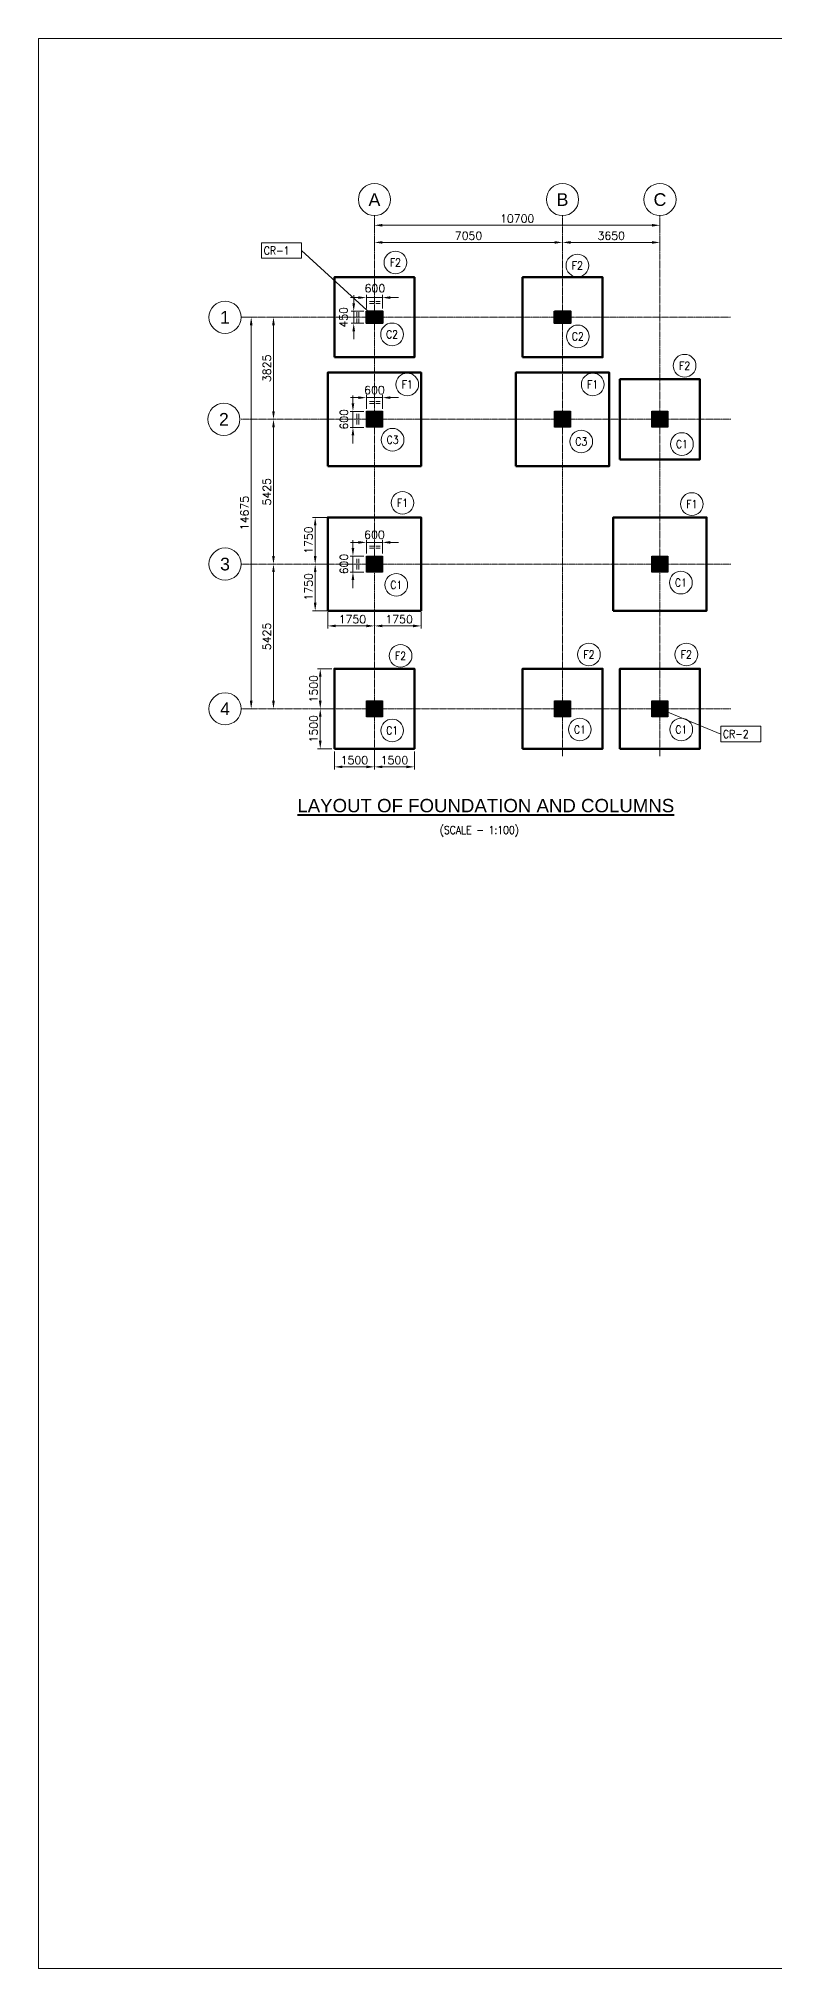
# Model space of a CAD drawing. Header units: millimetres. Extents: x 354711 to 502043, y 26539 to 98876.
# Drawn here: x 354711 to 382286, y 26539 to 98876 of the extents above; entities that cross this region are included whole.
import ezdxf
from ezdxf.enums import TextEntityAlignment as Align

# ---------------------------------------------------------------- set-up
doc = ezdxf.new("R2010")
doc.units = ezdxf.units.MM
doc.header["$LTSCALE"] = 15
doc.linetypes.add('CENTER2', pattern=[1.125, 0.75, -0.125, 0.125, -0.125])
doc.layers.add('S-ANNO-TEXT-T250', color=3, linetype='Continuous')
doc.layers.add('S-CON4', color=4, linetype='Continuous')
for name, color, linetype, lineweight in [('S-ANNO-TEXT-T300', 3, 'Continuous', 30), ('S-ANNO-TEXT-T400', 4, 'Continuous', 40), ('S-COLS-CON4', 4, 'Continuous', 40), ('S-FOUN-FOOT', 4, 'Continuous', 50), ('S-GRID-LINE', 1, 'CENTER2', 18), ('S-PLAN-CON2', 1, 'Continuous', 20), ('S_DIM', 1, 'Continuous', 20), ('S_GRID CIRCLE', 1, 'Continuous', 20), ('S_GRID TEXT', 3, 'Continuous', 30), ('S_OUTER THIN LINES', 5, 'Continuous', 13), ('S_SOLID HATCH', 253, 'Continuous', 15)]:
    doc.layers.add(name, color=color, linetype=linetype, lineweight=lineweight)
doc.styles.add('ARIAL', font='arial.ttf')
doc.styles.add('Romans', font='simplex.shx')
doc.dimstyles.new('MRF_100', dxfattribs={"dimscale": 100, "dimtxt": 3, "dimasz": 3, "dimexe": 1, "dimexo": 1, "dimgap": 1, "dimtad": 1, "dimdec": 0, "dimzin": 1, "dimdsep": 46, "dimtxsty": 'Romans', "dimcen": -3, "dimdle": 1, "dimclrd": 256, "dimclre": 256, "dimclrt": 3, "dimadec": 0, "dimazin": 0, "dimtfac": 1, "dimtdec": 0, "dimtofl": 0, "dimtmove": 0, "dimatfit": 3, "dimfxl": 1, "dimtvp": 2, "dimtolj": 1, "dimtzin": 0, "dimlwd": -1, "dimlwe": -1, "dimarcsym": 0})

# ---------------------------------------------------------------- blocks, each defined once
blk = doc.blocks.new('*D269')
at = {"layer": 'S_DIM', "transparency": 16777216}
for p, q in [((365547, 80929), (364977, 80929)), ((365077, 80629), (365077, 79479)), ((365660, 79179), (364977, 79179))]:
    blk.add_line(p, q, dxfattribs=at)
for points in [[(365027, 80629), (365127, 80629), (365077, 80929)], [(365027, 79479), (365127, 79479), (365077, 79179)]]:
    blk.add_solid(points, dxfattribs=at)
at = {"layer": 'S_DIM', "color": 3, "transparency": 16777216, "insert": (364827, 80079), "char_height": 300, "attachment_point": 5, "rotation": 90, "style": 'Romans'}
blk.add_mtext('\\A1;1750', dxfattribs=at)
blk = doc.blocks.new('*D270')
at = {"layer": 'S_DIM', "transparency": 16777216}
for p, q in [((365660, 79179), (364977, 79179)), ((365077, 77729), (365077, 78879)), ((365547, 77429), (364977, 77429))]:
    blk.add_line(p, q, dxfattribs=at)
for points in [[(365027, 78879), (365127, 78879), (365077, 79179)], [(365027, 77729), (365127, 77729), (365077, 77429)]]:
    blk.add_solid(points, dxfattribs=at)
at = {"layer": 'S_DIM', "color": 3, "transparency": 16777216, "insert": (364827, 78329), "char_height": 300, "attachment_point": 5, "rotation": 90, "style": 'Romans'}
blk.add_mtext('\\A1;1750', dxfattribs=at)
blk = doc.blocks.new('S_GRID BUBBLE')
at = {"layer": 'S_GRID CIRCLE'}
blk.add_circle((0, 0), 0.237, dxfattribs=at)
at = {"layer": 'S_GRID TEXT', "style": 'ARIAL', "flags": 8}
blk.add_attdef('00', text='', height=0.188, dxfattribs=at).set_placement((0, 0), align=Align.MIDDLE_CENTER)
blk = doc.blocks.new('*D311')
at = {"layer": 'S_DIM', "transparency": 16777216}
for p, q in [((-3672, 0), (-3884, 0)), ((-3784, -300), (-3784, -3525)), ((-3672, -3825), (-3884, -3825))]:
    blk.add_line(p, q, dxfattribs=at)
for points in [[(-3834, -300), (-3734, -300), (-3784, 0)], [(-3834, -3525), (-3734, -3525), (-3784, -3825)]]:
    blk.add_solid(points, dxfattribs=at)
at = {"layer": 'S_DIM', "color": 3, "transparency": 16777216, "insert": (-4034, -1913), "char_height": 300, "width": 302.8, "attachment_point": 5, "rotation": 90, "style": 'Romans'}
blk.add_mtext('\\A1;3825', dxfattribs=at)
blk = doc.blocks.new('*D312')
at = {"layer": 'S_DIM', "transparency": 16777216}
for p, q in [((-3672, -3825), (-3884, -3825)), ((-3784, -4125), (-3784, -8950)), ((-3672, -9250), (-3884, -9250))]:
    blk.add_line(p, q, dxfattribs=at)
for points in [[(-3834, -4125), (-3734, -4125), (-3784, -3825)], [(-3834, -8950), (-3734, -8950), (-3784, -9250)]]:
    blk.add_solid(points, dxfattribs=at)
at = {"layer": 'S_DIM', "color": 3, "transparency": 16777216, "insert": (-4034, -6538), "char_height": 300, "width": 302.8, "attachment_point": 5, "rotation": 90, "style": 'Romans'}
blk.add_mtext('\\A1;5425', dxfattribs=at)
blk = doc.blocks.new('*D313')
at = {"layer": 'S_DIM', "transparency": 16777216}
for p, q in [((-3672, -9250), (-3884, -9250)), ((-3784, -9550), (-3784, -14375)), ((-3672, -14675), (-3884, -14675))]:
    blk.add_line(p, q, dxfattribs=at)
for points in [[(-3834, -9550), (-3734, -9550), (-3784, -9250)], [(-3834, -14375), (-3734, -14375), (-3784, -14675)]]:
    blk.add_solid(points, dxfattribs=at)
at = {"layer": 'S_DIM', "color": 3, "transparency": 16777216, "insert": (-4034, -11963), "char_height": 300, "width": 302.8, "attachment_point": 5, "rotation": 90, "style": 'Romans'}
blk.add_mtext('\\A1;5425', dxfattribs=at)
blk = doc.blocks.new('*D314')
at = {"layer": 'S_DIM', "transparency": 16777216}
for p, q in [((0, 3561), (0, 3349)), ((300, 3449), (10400, 3449)), ((10700, 3561), (10700, 3349))]:
    blk.add_line(p, q, dxfattribs=at)
for points in [[(300, 3499), (300, 3399), (0, 3449)], [(10400, 3499), (10400, 3399), (10700, 3449)]]:
    blk.add_solid(points, dxfattribs=at)
at = {"layer": 'S_DIM', "color": 3, "transparency": 16777216, "insert": (5350, 3699), "char_height": 300, "width": 378.5, "attachment_point": 5, "style": 'Romans'}
blk.add_mtext('\\A1;10700', dxfattribs=at)
blk = doc.blocks.new('*D315')
at = {"layer": 'S_DIM', "transparency": 16777216}
for p, q in [((0, 2918), (0, 2706)), ((7050, 2918), (7050, 2706)), ((300, 2806), (6750, 2806))]:
    blk.add_line(p, q, dxfattribs=at)
for points in [[(300, 2856), (300, 2756), (0, 2806)], [(6750, 2856), (6750, 2756), (7050, 2806)]]:
    blk.add_solid(points, dxfattribs=at)
at = {"layer": 'S_DIM', "color": 3, "transparency": 16777216, "insert": (3525, 3056), "char_height": 300, "width": 302.8, "attachment_point": 5, "style": 'Romans'}
blk.add_mtext('\\A1;7050', dxfattribs=at)
blk = doc.blocks.new('*D316')
at = {"layer": 'S_DIM', "transparency": 16777216}
for p, q in [((7050, 2918), (7050, 2706)), ((10700, 2918), (10700, 2706)), ((7350, 2806), (10400, 2806))]:
    blk.add_line(p, q, dxfattribs=at)
for points in [[(7350, 2856), (7350, 2756), (7050, 2806)], [(10400, 2856), (10400, 2756), (10700, 2806)]]:
    blk.add_solid(points, dxfattribs=at)
at = {"layer": 'S_DIM', "color": 3, "transparency": 16777216, "insert": (8875, 3056), "char_height": 300, "width": 302.8, "attachment_point": 5, "style": 'Romans'}
blk.add_mtext('\\A1;3650', dxfattribs=at)
blk = doc.blocks.new('*D317')
at = {"layer": 'S_DIM', "transparency": 16777216}
for p, q in [((-4507, 0), (-4719, 0)), ((-4619, -300), (-4619, -14375)), ((-4507, -14675), (-4719, -14675))]:
    blk.add_line(p, q, dxfattribs=at)
for points in [[(-4669, -300), (-4569, -300), (-4619, 0)], [(-4669, -14375), (-4569, -14375), (-4619, -14675)]]:
    blk.add_solid(points, dxfattribs=at)
at = {"layer": 'S_DIM', "color": 3, "transparency": 16777216, "insert": (-4869, -7338), "char_height": 300, "width": 302.8, "attachment_point": 5, "rotation": 90, "style": 'Romans'}
blk.add_mtext('\\A1;14675', dxfattribs=at)
blk = doc.blocks.new('C1')
at = {"layer": 'S_SOLID HATCH'}
h = blk.add_hatch(color=256, dxfattribs=at)
h.dxf.hatch_style = 1
h.paths.add_polyline_path([(442209, 195463), (442809, 195463), (442809, 194863), (442209, 194863)])
at = {"layer": 'S-CON4'}
blk.add_lwpolyline([(442209, 195463), (442809, 195463), (442809, 194863), (442209, 194863)], close=True, dxfattribs=at)
blk = doc.blocks.new('A$C776C0CFA')
at = {"layer": 'S_SOLID HATCH'}
h = blk.add_hatch(color=256, dxfattribs=at)
h.dxf.hatch_style = 1
h.paths.add_polyline_path([(0, 450), (600, 450), (600, 0), (0, 0)])
blk.add_lwpolyline([(0, 450), (600, 450), (600, 0), (0, 0)], close=True)
blk = doc.blocks.new('*D285')
at = {"layer": 'S_DIM', "transparency": 16777216}
for p, q in [((367297, 77479), (367297, 76761)), ((365547, 77379), (365547, 76761)), ((365847, 76861), (366997, 76861))]:
    blk.add_line(p, q, dxfattribs=at)
for points in [[(365847, 76911), (365847, 76811), (365547, 76861)], [(366997, 76911), (366997, 76811), (367297, 76861)]]:
    blk.add_solid(points, dxfattribs=at)
at = {"layer": 'S_DIM', "color": 3, "transparency": 16777216, "insert": (366472, 77111), "char_height": 300, "attachment_point": 5, "style": 'Romans'}
blk.add_mtext('\\A1;1750', dxfattribs=at)
blk = doc.blocks.new('*D286')
at = {"layer": 'S_DIM', "transparency": 16777216}
for p, q in [((367297, 77479), (367297, 76761)), ((368747, 76861), (367597, 76861)), ((369047, 77379), (369047, 76761))]:
    blk.add_line(p, q, dxfattribs=at)
for points in [[(367597, 76911), (367597, 76811), (367297, 76861)], [(368747, 76911), (368747, 76811), (369047, 76861)]]:
    blk.add_solid(points, dxfattribs=at)
at = {"layer": 'S_DIM', "color": 3, "transparency": 16777216, "insert": (368222, 77111), "char_height": 300, "attachment_point": 5, "style": 'Romans'}
blk.add_mtext('\\A1;1750', dxfattribs=at)
blk = doc.blocks.new('F6-1800X1800')
blk.add_lwpolyline([(-1500, -1500), (1500, -1500), (1500, 1500), (-1500, 1500)], close=True)
blk = doc.blocks.new('F1')
blk.add_lwpolyline([(372687, -35915), (376187, -35915), (376187, -32415), (372687, -32415)], close=True)
blk = doc.blocks.new('*D293')
at = {"layer": 'S_DIM', "transparency": 16777216}
for p, q in [((365697, 75254), (365166, 75254)), ((365266, 74954), (365266, 74054)), ((365697, 73754), (365166, 73754))]:
    blk.add_line(p, q, dxfattribs=at)
for points in [[(365216, 74954), (365316, 74954), (365266, 75254)], [(365216, 74054), (365316, 74054), (365266, 73754)]]:
    blk.add_solid(points, dxfattribs=at)
at = {"layer": 'S_DIM', "color": 3, "transparency": 16777216, "insert": (365016, 74504), "char_height": 300, "attachment_point": 5, "rotation": 90, "style": 'Romans'}
blk.add_mtext('\\A1;1500', dxfattribs=at)
blk = doc.blocks.new('*D294')
at = {"layer": 'S_DIM', "transparency": 16777216}
for p, q in [((365697, 73754), (365166, 73754)), ((365266, 72554), (365266, 73454)), ((365697, 72254), (365166, 72254))]:
    blk.add_line(p, q, dxfattribs=at)
for points in [[(365216, 73454), (365316, 73454), (365266, 73754)], [(365216, 72554), (365316, 72554), (365266, 72254)]]:
    blk.add_solid(points, dxfattribs=at)
at = {"layer": 'S_DIM', "color": 3, "transparency": 16777216, "insert": (365016, 73004), "char_height": 300, "attachment_point": 5, "rotation": 90, "style": 'Romans'}
blk.add_mtext('\\A1;1500', dxfattribs=at)
blk = doc.blocks.new('*D295')
at = {"layer": 'S_DIM', "transparency": 16777216}
for p, q in [((366520, 88954), (366520, 89254)), ((366897, 88654), (366420, 88654)), ((366520, 88204), (366520, 88654)), ((366897, 88204), (366420, 88204)), ((366520, 87904), (366520, 87604))]:
    blk.add_line(p, q, dxfattribs=at)
for points in [[(366470, 88954), (366570, 88954), (366520, 88654)], [(366470, 87904), (366570, 87904), (366520, 88204)]]:
    blk.add_solid(points, dxfattribs=at)
at = {"layer": 'S_DIM', "color": 3, "transparency": 16777216, "insert": (366141, 88429), "char_height": 300, "attachment_point": 5, "rotation": 90, "style": 'Romans'}
blk.add_mtext('\\A1;450', dxfattribs=at)
blk = doc.blocks.new('*D296')
at = {"layer": 'S_DIM', "transparency": 16777216}
for p, q in [((366697, 89167), (366397, 89167)), ((366997, 88754), (366997, 89267)), ((366997, 89167), (367597, 89167)), ((367597, 88754), (367597, 89267)), ((367897, 89167), (368197, 89167))]:
    blk.add_line(p, q, dxfattribs=at)
for points in [[(366697, 89217), (366697, 89117), (366997, 89167)], [(367897, 89217), (367897, 89117), (367597, 89167)]]:
    blk.add_solid(points, dxfattribs=at)
at = {"layer": 'S_DIM', "color": 3, "transparency": 16777216, "insert": (367314, 89515), "char_height": 300, "attachment_point": 5, "style": 'Romans'}
blk.add_mtext('\\A1;600\\P', dxfattribs=at)
blk = doc.blocks.new('*D297')
at = {"layer": 'S_DIM', "transparency": 16777216}
for p, q in [((366697, 85417), (366397, 85417)), ((366997, 85004), (366997, 85517)), ((366997, 85417), (367597, 85417)), ((367597, 85004), (367597, 85517)), ((367897, 85417), (368197, 85417))]:
    blk.add_line(p, q, dxfattribs=at)
for points in [[(366697, 85467), (366697, 85367), (366997, 85417)], [(367897, 85467), (367897, 85367), (367597, 85417)]]:
    blk.add_solid(points, dxfattribs=at)
at = {"layer": 'S_DIM', "color": 3, "transparency": 16777216, "insert": (367297, 85701), "char_height": 300, "attachment_point": 5, "style": 'Romans'}
blk.add_mtext('\\A1;600\\P', dxfattribs=at)
blk = doc.blocks.new('*D298')
at = {"layer": 'S_DIM', "transparency": 16777216}
for p, q in [((366492, 85204), (366492, 85504)), ((366897, 84904), (366392, 84904)), ((366492, 84904), (366492, 84304)), ((366897, 84304), (366392, 84304)), ((366492, 84004), (366492, 83704))]:
    blk.add_line(p, q, dxfattribs=at)
for points in [[(366442, 85204), (366542, 85204), (366492, 84904)], [(366442, 84004), (366542, 84004), (366492, 84304)]]:
    blk.add_solid(points, dxfattribs=at)
at = {"layer": 'S_DIM', "color": 3, "transparency": 16777216, "insert": (366155, 84604), "char_height": 300, "attachment_point": 5, "rotation": 90, "style": 'Romans'}
blk.add_mtext('\\A1;600', dxfattribs=at)
blk = doc.blocks.new('*D307')
at = {"layer": 'S_DIM', "transparency": 16777216}
for p, q in [((365797, 72154), (365797, 71478)), ((367297, 72154), (367297, 71478)), ((366097, 71578), (366997, 71578))]:
    blk.add_line(p, q, dxfattribs=at)
for points in [[(366097, 71628), (366097, 71528), (365797, 71578)], [(366997, 71628), (366997, 71528), (367297, 71578)]]:
    blk.add_solid(points, dxfattribs=at)
at = {"layer": 'S_DIM', "color": 3, "transparency": 16777216, "insert": (366547, 71828), "char_height": 300, "attachment_point": 5, "style": 'Romans'}
blk.add_mtext('\\A1;1500', dxfattribs=at)
blk = doc.blocks.new('*D308')
at = {"layer": 'S_DIM', "transparency": 16777216}
for p, q in [((367297, 72154), (367297, 71478)), ((368797, 72154), (368797, 71478)), ((367597, 71578), (368497, 71578))]:
    blk.add_line(p, q, dxfattribs=at)
for points in [[(367597, 71628), (367597, 71528), (367297, 71578)], [(368497, 71628), (368497, 71528), (368797, 71578)]]:
    blk.add_solid(points, dxfattribs=at)
at = {"layer": 'S_DIM', "color": 3, "transparency": 16777216, "insert": (368047, 71828), "char_height": 300, "attachment_point": 5, "style": 'Romans'}
blk.add_mtext('\\A1;1500', dxfattribs=at)
blk = doc.blocks.new('*D309')
at = {"layer": 'S_DIM', "transparency": 16777216}
for p, q in [((366697, 79992), (366397, 79992)), ((366997, 79579), (366997, 80092)), ((366997, 79992), (367597, 79992)), ((367597, 79579), (367597, 80092)), ((367897, 79992), (368197, 79992))]:
    blk.add_line(p, q, dxfattribs=at)
for points in [[(366697, 80042), (366697, 79942), (366997, 79992)], [(367897, 80042), (367897, 79942), (367597, 79992)]]:
    blk.add_solid(points, dxfattribs=at)
at = {"layer": 'S_DIM', "color": 3, "transparency": 16777216, "insert": (367297, 80276), "char_height": 300, "attachment_point": 5, "style": 'Romans'}
blk.add_mtext('\\A1;600\\P', dxfattribs=at)
blk = doc.blocks.new('*D310')
at = {"layer": 'S_DIM', "transparency": 16777216}
for p, q in [((366492, 79779), (366492, 80079)), ((366897, 79479), (366392, 79479)), ((366897, 78879), (366392, 78879)), ((366492, 79479), (366492, 78879)), ((366492, 78579), (366492, 78279))]:
    blk.add_line(p, q, dxfattribs=at)
for points in [[(366442, 79779), (366542, 79779), (366492, 79479)], [(366442, 78579), (366542, 78579), (366492, 78879)]]:
    blk.add_solid(points, dxfattribs=at)
at = {"layer": 'S_DIM', "color": 3, "transparency": 16777216, "insert": (366155, 79179), "char_height": 300, "attachment_point": 5, "rotation": 90, "style": 'Romans'}
blk.add_mtext('\\A1;600', dxfattribs=at)
blk = doc.blocks.new('A$C1A382E08')
at = {"layer": 'S-GRID-LINE'}
for p, q in [((0, 3809.2), (0, -16447.5)), ((7050, 3809.2), (7050, -16447.5)), ((10700, 3809.2), (10700, -16447.5)), ((13341.7, 0), (-4996.3, 0)), ((-4996.3, -3825), (13352.7, -3825)), ((-4996.3, -9250), (13352.7, -9250)), ((-4996.3, -14675), (13352.7, -14675))]:
    blk.add_line(p, q, dxfattribs=at)
at = {"layer": 'S-COLS-CON4'}
for name, p in [('A$C776C0CFA', (-300, -225)), ('A$C776C0CFA', (6750, -225)), ('C1', (-442509.3, -198987.9)), ('C1', (-435459.3, -198987.9)), ('C1', (-431809.3, -198987.9)), ('C1', (-442509.3, -204412.9)), ('C1', (-431809.3, -204412.9)), ('C1', (-442509.3, -209837.9)), ('C1', (-435459.3, -209837.9)), ('C1', (-431809.3, -209837.9))]:
    blk.add_blockref(name, p, dxfattribs=at)
at = {"layer": 'S-CON4'}
ref = blk.add_blockref('S_GRID BUBBLE', (0, 4412.4), dxfattribs=dict(at, xscale=2540, yscale=2540, zscale=2540))
ref.add_attrib('00', 'A', dxfattribs={"layer": 'S_GRID TEXT', "height": 475, "style": 'ARIAL'}).set_placement((0, 4412.4), align=Align.MIDDLE_CENTER)
ref = blk.add_blockref('S_GRID BUBBLE', (7050, 4412.4), dxfattribs=dict(at, xscale=2540, yscale=2540, zscale=2540))
ref.add_attrib('00', 'B', dxfattribs={"layer": 'S_GRID TEXT', "height": 475, "style": 'ARIAL'}).set_placement((7050, 4412.4), align=Align.MIDDLE_CENTER)
ref = blk.add_blockref('S_GRID BUBBLE', (10700, 4412.4), dxfattribs=dict(at, xscale=2540, yscale=2540, zscale=2540))
ref.add_attrib('00', 'C', dxfattribs={"layer": 'S_GRID TEXT', "height": 475, "style": 'ARIAL'}).set_placement((10700, 4412.4), align=Align.MIDDLE_CENTER)
ref = blk.add_blockref('S_GRID BUBBLE', (-5599.5, 0), dxfattribs=dict(at, xscale=2540, yscale=2540, zscale=2540))
ref.add_attrib('00', '1', dxfattribs={"layer": 'S_GRID TEXT', "height": 475, "style": 'ARIAL'}).set_placement((-5599.5, 0), align=Align.MIDDLE_CENTER)
ref = blk.add_blockref('S_GRID BUBBLE', (-5642.3, -3825), dxfattribs=dict(at, xscale=2540, yscale=2540, zscale=2540))
ref.add_attrib('00', '2', dxfattribs={"layer": 'S_GRID TEXT', "height": 475, "style": 'ARIAL'}).set_placement((-5642.3, -3825), align=Align.MIDDLE_CENTER)
ref = blk.add_blockref('S_GRID BUBBLE', (-5599.5, -9250), dxfattribs=dict(at, xscale=2540, yscale=2540, zscale=2540))
ref.add_attrib('00', '3', dxfattribs={"layer": 'S_GRID TEXT', "height": 475, "style": 'ARIAL'}).set_placement((-5599.5, -9250), align=Align.MIDDLE_CENTER)
ref = blk.add_blockref('S_GRID BUBBLE', (-5599.5, -14675), dxfattribs=dict(at, xscale=2540, yscale=2540, zscale=2540))
ref.add_attrib('00', '4', dxfattribs={"layer": 'S_GRID TEXT', "height": 475, "style": 'ARIAL'}).set_placement((-5599.5, -14675), align=Align.MIDDLE_CENTER)
at = {"layer": 'S_DIM'}
for base, p1, p2, picture, middle in [((10700, 3449), (0, 3661.2), (10700, 3661.2), '*D314', (5350, 3699)), ((7050, 2806.3), (0, 3018.5), (7050, 3018.5), '*D315', (3525, 3056.3)), ((10700, 2806.3), (7050, 3018.5), (10700, 3018.5), '*D316', (8875, 3056.3))]:
    dim = blk.add_linear_dim(base=base, p1=p1, p2=p2, dimstyle='MRF_100', dxfattribs=at)
    dim.commit()
    dim.dimension.update_dxf_attribs({"geometry": picture, "text_midpoint": middle})
for base, p1, p2, picture, middle in [((-4619.4, -14675), (-4407.3, 0), (-4407.3, -14675), '*D317', (-4869.4, -7337.5)), ((-3784.1, -3825), (-3571.9, 0), (-3571.9, -3825), '*D311', (-4034.1, -1912.5)), ((-3784.1, -9250), (-3571.9, -3825), (-3571.9, -9250), '*D312', (-4034.1, -6537.5)), ((-3784.1, -14675), (-3571.9, -9250), (-3571.9, -14675), '*D313', (-4034.1, -11962.5))]:
    dim = blk.add_linear_dim(base=base, p1=p1, p2=p2, angle=90, dimstyle='MRF_100', dxfattribs=at)
    dim.commit()
    dim.dimension.update_dxf_attribs({"geometry": picture, "text_midpoint": middle})

msp = doc.modelspace()

# ---------------------------------------------------------------- linework, layer by layer
at = {"layer": 'S-PLAN-CON2'}
msp.add_lwpolyline([(354711, 98876), (502043.4, 98876), (502043.4, 26538.8), (354711, 26538.8)], close=True, dxfattribs=at)
at = {"layer": 'S_OUTER THIN LINES', "elevation": -349284.2}
for points in [[(363067.6, 90641.9), (363067.6, 91222), (364561.3, 91222), (364561.3, 90641.9)], [(380278.7, 72517.9), (380278.7, 73098.1), (381772.5, 73098.1), (381772.5, 72517.9)]]:
    msp.add_lwpolyline(points, close=True, dxfattribs=at)
at = {"layer": 'S_OUTER THIN LINES'}
for centre in [(368083.2, 90483.7, 429.5), (374902.3, 90368.3, 429.5), (367957, 87788.9), (374918.8, 87712.8), (378922.6, 86614.8, 429.5), (368526.9, 85912.2, 429.5), (375476.9, 85912.2, 429.5), (367976.9, 83838.9), (375047.3, 83773.3), (378821.7, 83677.5), (368347.7, 81473, 429.5), (379194, 81429.4, 429.5), (378783, 78482.7), (368116.5, 78399.5), (368276.1, 75739.3, 429.5), (375336.1, 75787.5), (378985.9, 75787.5), (367962.2, 72942.6), (374996.1, 72977.1), (378796.7, 72977.1)]:
    msp.add_circle(centre, 425, dxfattribs=at)

# ---------------------------------------------------------------- block references
msp.add_blockref('A$C1A382E08', (367297.3, 88429.5))
at = {"layer": 'S-FOUN-FOOT'}
for name, p in [('F6-1800X1800', (367297.5, 88429)), ('F6-1800X1800', (374347.5, 88429)), ('F1', (-7139.3, 118769.5)), ('F1', (-89.3, 118769.5)), ('F6-1800X1800', (377997.3, 84604)), ('F1', (-7139.3, 113344.5)), ('F1', (3560.7, 113344.5)), ('F6-1800X1800', (367297.5, 73754)), ('F6-1800X1800', (374347.5, 73754)), ('F6-1800X1800', (377997.3, 73754))]:
    msp.add_blockref(name, p, dxfattribs=at)

# ---------------------------------------------------------------- texts
at = {"layer": 'S-ANNO-TEXT-T250', "style": 'Romans', "width": 0.85}
for s, p in [('CR-1', (363147.7, 90781.1, -349284.2)), ('CR-2', (380358.8, 72657.2, -349284.2)), ('(SCALE - 1:100)', (369747, 69060.5))]:
    msp.add_text(s, height=300, dxfattribs=at).set_placement(p)
at = {"layer": 'S-ANNO-TEXT-T300', "style": 'Romans', "width": 0.85}
for s, height, p in [('F2', 300, (368083.2, 90483.7, 429.5)), ('F2', 300, (374902.3, 90368.3, 429.5)), ('==', 250, (367307.7, 89006)), ('C2', 300, (367957, 87788.9)), ('C2', 300, (374918.8, 87712.8)), ('F2', 300, (378922.6, 86614.8, 429.5)), ('F1', 300, (368526.9, 85912.2, 429.5)), ('F1', 300, (375476.9, 85912.2, 429.5)), ('==', 250, (367307.7, 85256)), ('C3', 300, (367976.9, 83838.9)), ('C3', 300, (375047.3, 83773.3)), ('C1', 300, (378821.7, 83677.5)), ('F1', 300, (368347.7, 81473, 429.5)), ('F1', 300, (379194, 81429.4, 429.5)), ('==', 250, (367307.7, 79831)), ('C1', 300, (368116.5, 78399.5)), ('C1', 300, (378783, 78482.7)), ('F2', 300, (368276.1, 75739.3, 429.5)), ('F2', 300, (375336.1, 75787.5)), ('F2', 300, (378985.9, 75787.5)), ('C1', 300, (367962.2, 72942.6)), ('C1', 300, (374996.1, 72977.1)), ('C1', 300, (378796.7, 72977.1))]:
    msp.add_text(s, height=height, dxfattribs=at).set_placement(p, align=Align.MIDDLE_CENTER)
for p in [(366660.1, 88423.6), (366660.1, 84605.1), (366660.1, 79180.1)]:
    msp.add_text('==', height=250, rotation=90, dxfattribs=at).set_placement(p, align=Align.MIDDLE_CENTER)
at = {"layer": 'S-ANNO-TEXT-T400', "style": 'ARIAL'}
msp.add_text('%%ULAYOUT OF FOUNDATION AND COLUMNS', height=500, dxfattribs=at).set_placement((371470.3, 70126.2), align=Align.MIDDLE_CENTER)

# ---------------------------------------------------------------- dimensions: what is measured, and where the dimension line sits
at = {"layer": 'S_DIM'}
for base, p1, p2, picture, middle in [((367597.3, 89167.1, 348854.7), (366997.3, 88654.5), (367597.3, 88654.5), '*D296', (367313.7, 89514.8, 348854.7)), ((367597.3, 85417.1, 348854.7), (366997.3, 84904.5), (367597.3, 84904.5), '*D297', (367297.3, 85700.8, 348854.7)), ((367597.3, 79992.1, 348854.7), (366997.3, 79479.5), (367597.3, 79479.5), '*D309', (367297.3, 80275.8, 348854.7))]:
    dim = msp.add_linear_dim(base=base, p1=p1, p2=p2, text='<>\\X', dimstyle='MRF_100', override={"dimtofl": 1, "dimtmove": 2}, dxfattribs=at)
    dim.commit()
    dim.dimension.update_dxf_attribs({"geometry": picture, "text_midpoint": middle, "dimtype": 160})
for base, p1, p2, angle, picture, middle in [((366519.9, 88654.5, 348854.7), (366997.3, 88204.5), (366997.3, 88654.5), 270, '*D295', (366140.6, 88429.5, 348854.7)), ((366492, 84304.5), (366997.3, 84904.5), (366997.3, 84304.5), 90, '*D298', (366154.5, 84604.5)), ((366492, 78879.5), (366997.3, 79479.5), (366997.3, 78879.5), 90, '*D310', (366154.5, 79179.5))]:
    dim = msp.add_linear_dim(base=base, p1=p1, p2=p2, angle=angle, dimstyle='MRF_100', override={"dimtofl": 1, "dimtmove": 2}, dxfattribs=at)
    dim.commit()
    dim.dimension.update_dxf_attribs({"geometry": picture, "text_midpoint": middle, "dimtype": 160})
for base, p1, p2, angle, picture, middle in [((365077.3, 79179.5), (365647.3, 80929.5), (365760.1, 79179.5), 90, '*D269', (365077.3, 80079.2)), ((365077.3, 79179.5), (365647.3, 77429.5), (365760.1, 79179.5), 270, '*D270', (365077.3, 78329.2)), ((367297.3, 76860.9), (369047.3, 77479.5), (367297.3, 77579.5, -348854.7), 180, '*D286', (368222.3, 76860.9))]:
    dim = msp.add_linear_dim(base=base, p1=p1, p2=p2, angle=angle, dimstyle='MRF_100', dxfattribs=at)
    dim.commit()
    dim.dimension.update_dxf_attribs({"geometry": picture, "text_midpoint": middle, "dimtype": 160})
dim = msp.add_linear_dim(base=(367297.3, 76860.9), p1=(365547.3, 77479.5), p2=(367297.3, 77579.5, -348854.7), dimstyle='MRF_100', dxfattribs=at)
dim.commit()
dim.dimension.update_dxf_attribs({"geometry": '*D285', "text_midpoint": (366472.3, 76860.9), "dimtype": 160})
for p1, angle, picture, middle in [((365797.5, 75254), 90, '*D293', (365015.8, 74504)), ((365797.5, 72254), 270, '*D294', (365015.8, 73004))]:
    dim = msp.add_linear_dim(base=(365265.8, 73754), p1=p1, p2=(365797.5, 73754), angle=angle, dimstyle='MRF_100', override={"dimtofl": 1}, dxfattribs=at)
    dim.commit()
    dim.dimension.update_dxf_attribs({"geometry": picture, "text_midpoint": middle})
for base, p1, p2, picture, middle in [((367297.3, 71578), (365797.5, 72254), (367297.3, 72254), '*D307', (366547.4, 71828)), ((368797.5, 71578), (367297.5, 72254), (368797.5, 72254), '*D308', (368047.5, 71828))]:
    dim = msp.add_linear_dim(base=base, p1=p1, p2=p2, dimstyle='MRF_100', override={"dimtofl": 1}, dxfattribs=at)
    dim.commit()
    dim.dimension.update_dxf_attribs({"geometry": picture, "text_midpoint": middle})

# ---------------------------------------------------------------- leaders
at = {"layer": 'S_OUTER THIN LINES'}
for points in [[(367297.8, 88429, -349284.2), (364561.3, 90931.9, -349284.2)], [(377997.3, 73754.5, -349284.2), (380278.7, 72808, -349284.2)]]:
    msp.add_leader(points, dimstyle='MRF_100', override={"dimasz": 2, "dimexe": 2, "dimexo": 2, "dimrnd": 1, "dimclre": 1, "dimtofl": 1, "dimtmove": 1, "dimldrblk": 'Dot'}, dxfattribs=at)

doc.saveas('drawing.dxf')
